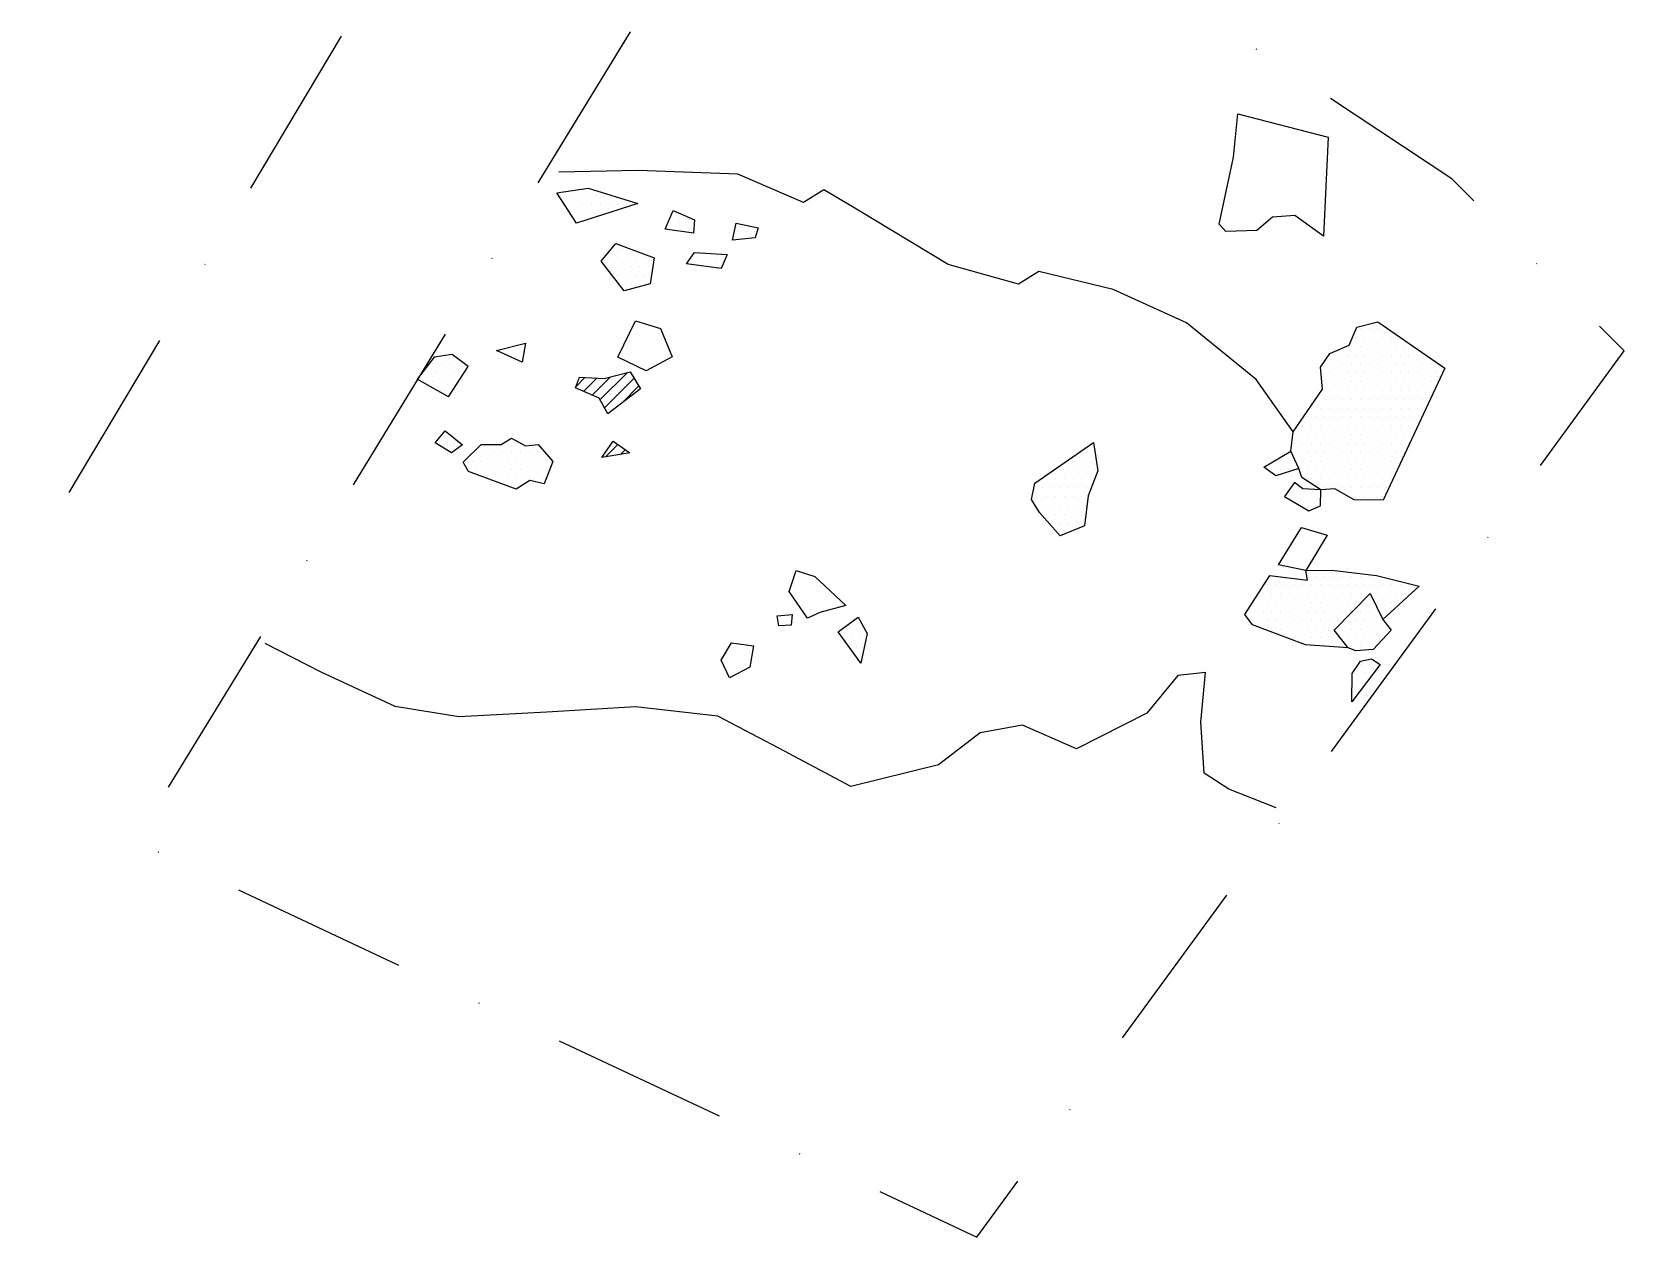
# Model space of a CAD drawing. Header units: metres. Extents: x -339 to -114, y -1901 to -1731.
import ezdxf

# ---------------------------------------------------------------- set-up
doc = ezdxf.new("R2010")
doc.units = ezdxf.units.M
doc.header["$LTSCALE"] = 25
doc.header["$MEASUREMENT"] = 0
doc.linetypes.add('STRICHPUNKTX2', pattern=[2, 1, -0.5, 0, -0.5])
doc.layers.get('0').update_dxf_attribs({"linetype": 'CONTINUOUS'})
for name, color, linetype in [('BEFUND', 1, 'CONTINUOUS'), ('FEUER', 1, 'CONTINUOUS'), ('GRABUNGSGRENZE', 3, 'STRICHPUNKTX2'), ('STEINE', 4, 'CONTINUOUS'), ('STEINESCHRAFF', 4, 'CONTINUOUS')]:
    doc.layers.add(name, color=color, linetype=linetype)

# ---------------------------------------------------------------- blocks, each defined once
blk = doc.blocks.new('*X1')
at = {"color": 0}
for p, q in [((-258.78, -1782.59), (-254.92, -1778.74)), ((-262.2, -1780.72), (-260.91, -1779.42)), ((-261.1, -1781.38), (-259.23, -1779.51)), ((-259.88, -1781.93), (-257.29, -1779.33)), ((-258.14, -1783.72), (-253.95, -1779.53)), ((-255.64, -1782.99), (-253.27, -1780.62)), ((-257.98, -1790.64), (-256.24, -1788.89)), ((-255.85, -1790.27), (-255.19, -1789.61))]:
    blk.add_line(p, q, dxfattribs=at)
blk = doc.blocks.new('*X2')
at = {"color": 0}
for p, q in [((-264.375, -1753.75), (-264.375, -1753.75)), ((-263.125, -1753.75), (-263.125, -1753.75)), ((-261.875, -1753.75), (-261.875, -1753.75)), ((-260.625, -1753.75), (-260.625, -1753.75)), ((-259.375, -1753.75), (-259.375, -1753.75)), ((-258.125, -1753.75), (-258.125, -1753.75)), ((-263.75, -1755), (-263.75, -1755)), ((-262.5, -1755), (-262.5, -1755)), ((-261.875, -1756.25), (-261.875, -1756.25)), ((-261.25, -1755), (-261.25, -1755)), ((-260.625, -1756.25), (-260.625, -1756.25)), ((-260, -1755), (-260, -1755)), ((-259.375, -1756.25), (-259.375, -1756.25)), ((-258.75, -1755), (-258.75, -1755)), ((-258.125, -1756.25), (-258.125, -1756.25)), ((-257.5, -1755), (-257.5, -1755)), ((-256.25, -1755), (-256.25, -1755)), ((-255, -1755), (-255, -1755)), ((-248.125, -1756.25), (-248.125, -1756.25)), ((-248.75, -1757.5), (-248.75, -1757.5)), ((-247.5, -1757.5), (-247.5, -1757.5)), ((-246.875, -1758.75), (-246.875, -1758.75)), ((-246.25, -1757.5), (-246.25, -1757.5)), ((-245.625, -1758.75), (-245.625, -1758.75)), ((-239.375, -1758.75), (-239.375, -1758.75)), ((-238.125, -1758.75), (-238.125, -1758.75)), ((-236.875, -1758.75), (-236.875, -1758.75)), ((-257.5, -1762.5), (-257.5, -1762.5)), ((-256.875, -1761.25), (-256.875, -1761.25)), ((-256.25, -1762.5), (-256.25, -1762.5)), ((-255.625, -1761.25), (-255.625, -1761.25)), ((-255, -1762.5), (-255, -1762.5)), ((-253.75, -1762.5), (-253.75, -1762.5)), ((-252.5, -1762.5), (-252.5, -1762.5)), ((-251.25, -1762.5), (-251.25, -1762.5)), ((-245, -1762.5), (-245, -1762.5)), ((-243.75, -1762.5), (-243.75, -1762.5)), ((-242.5, -1762.5), (-242.5, -1762.5)), ((-241.25, -1762.5), (-241.25, -1762.5)), ((-256.875, -1763.75), (-256.875, -1763.75)), ((-256.25, -1765), (-256.25, -1765)), ((-255.625, -1763.75), (-255.625, -1763.75)), ((-255, -1765), (-255, -1765)), ((-254.375, -1763.75), (-254.375, -1763.75)), ((-253.75, -1765), (-253.75, -1765)), ((-253.125, -1763.75), (-253.125, -1763.75)), ((-252.5, -1765), (-252.5, -1765)), ((-251.875, -1763.75), (-251.875, -1763.75)), ((-243.125, -1763.75), (-243.125, -1763.75)), ((-241.875, -1763.75), (-241.875, -1763.75)), ((-255.625, -1766.25), (-255.625, -1766.25)), ((-254.375, -1766.25), (-254.375, -1766.25)), ((-253.125, -1766.25), (-253.125, -1766.25)), ((-283.125, -1778.75), (-283.125, -1778.75)), ((-282.5, -1777.5), (-282.5, -1777.5)), ((-281.875, -1778.75), (-281.875, -1778.75)), ((-281.25, -1777.5), (-281.25, -1777.5)), ((-280.625, -1778.75), (-280.625, -1778.75)), ((-280, -1777.5), (-280, -1777.5)), ((-279.375, -1778.75), (-279.375, -1778.75)), ((-278.75, -1777.5), (-278.75, -1777.5)), ((-278.125, -1778.75), (-278.125, -1778.75)), ((-283.75, -1780), (-283.75, -1780)), ((-282.5, -1780), (-282.5, -1780)), ((-281.25, -1780), (-281.25, -1780)), ((-280.625, -1781.25), (-280.625, -1781.25)), ((-280, -1780), (-280, -1780)), ((-280, -1787.5), (-280, -1787.5)), ((-281.875, -1788.75), (-281.875, -1788.75)), ((-280.625, -1788.75), (-280.625, -1788.75)), ((-279.375, -1788.75), (-279.375, -1788.75)), ((-276.25, -1790), (-276.25, -1790)), ((-275, -1790), (-275, -1790)), ((-273.75, -1790), (-273.75, -1790)), ((-272.5, -1790), (-272.5, -1790)), ((-271.875, -1788.75), (-271.875, -1788.75)), ((-271.25, -1790), (-271.25, -1790)), ((-270.625, -1788.75), (-270.625, -1788.75)), ((-270, -1790), (-270, -1790)), ((-268.75, -1790), (-268.75, -1790)), ((-267.5, -1790), (-267.5, -1790)), ((-276.875, -1791.25), (-276.875, -1791.25)), ((-276.25, -1792.5), (-276.25, -1792.5)), ((-275.625, -1791.25), (-275.625, -1791.25)), ((-275, -1792.5), (-275, -1792.5)), ((-274.375, -1791.25), (-274.375, -1791.25)), ((-273.75, -1792.5), (-273.75, -1792.5)), ((-273.125, -1791.25), (-273.125, -1791.25)), ((-272.5, -1792.5), (-272.5, -1792.5)), ((-271.875, -1791.25), (-271.875, -1791.25)), ((-271.25, -1792.5), (-271.25, -1792.5)), ((-270.625, -1791.25), (-270.625, -1791.25)), ((-270, -1792.5), (-270, -1792.5)), ((-269.375, -1791.25), (-269.375, -1791.25)), ((-268.75, -1792.5), (-268.75, -1792.5)), ((-268.125, -1791.25), (-268.125, -1791.25)), ((-267.5, -1792.5), (-267.5, -1792.5)), ((-266.875, -1791.25), (-266.875, -1791.25)), ((-266.25, -1792.5), (-266.25, -1792.5)), ((-265.625, -1791.25), (-265.625, -1791.25)), ((-274.375, -1793.75), (-274.375, -1793.75)), ((-273.125, -1793.75), (-273.125, -1793.75)), ((-271.875, -1793.75), (-271.875, -1793.75)), ((-270.625, -1793.75), (-270.625, -1793.75)), ((-269.375, -1793.75), (-269.375, -1793.75)), ((-268.125, -1793.75), (-268.125, -1793.75)), ((-266.875, -1793.75), (-266.875, -1793.75)), ((-223.75, -1815), (-223.75, -1815)), ((-222.5, -1815), (-222.5, -1815)), ((-224.375, -1816.25), (-224.375, -1816.25)), ((-223.125, -1816.25), (-223.125, -1816.25)), ((-221.875, -1816.25), (-221.875, -1816.25)), ((-222.5, -1817.5), (-222.5, -1817.5)), ((-221.875, -1818.75), (-221.875, -1818.75))]:
    blk.add_line(p, q, dxfattribs=at)
blk = doc.blocks.new('*X3')
at = {"color": 0}
for p, q in [((-151.875, -1773.75), (-151.875, -1773.75)), ((-151.25, -1772.5), (-151.25, -1772.5)), ((-150.625, -1773.75), (-150.625, -1773.75)), ((-150, -1772.5), (-150, -1772.5)), ((-149.375, -1773.75), (-149.375, -1773.75)), ((-148.75, -1772.5), (-148.75, -1772.5)), ((-148.125, -1773.75), (-148.125, -1773.75)), ((-147.5, -1772.5), (-147.5, -1772.5)), ((-146.875, -1773.75), (-146.875, -1773.75)), ((-145.625, -1773.75), (-145.625, -1773.75)), ((-155.625, -1776.25), (-155.625, -1776.25)), ((-154.375, -1776.25), (-154.375, -1776.25)), ((-153.125, -1776.25), (-153.125, -1776.25)), ((-152.5, -1775), (-152.5, -1775)), ((-151.875, -1776.25), (-151.875, -1776.25)), ((-151.25, -1775), (-151.25, -1775)), ((-150.625, -1776.25), (-150.625, -1776.25)), ((-150, -1775), (-150, -1775)), ((-149.375, -1776.25), (-149.375, -1776.25)), ((-148.75, -1775), (-148.75, -1775)), ((-148.125, -1776.25), (-148.125, -1776.25)), ((-147.5, -1775), (-147.5, -1775)), ((-146.875, -1776.25), (-146.875, -1776.25)), ((-146.25, -1775), (-146.25, -1775)), ((-145.625, -1776.25), (-145.625, -1776.25)), ((-145, -1775), (-145, -1775)), ((-144.375, -1776.25), (-144.375, -1776.25)), ((-143.125, -1776.25), (-143.125, -1776.25)), ((-156.25, -1777.5), (-156.25, -1777.5)), ((-155.625, -1778.75), (-155.625, -1778.75)), ((-155, -1777.5), (-155, -1777.5)), ((-154.375, -1778.75), (-154.375, -1778.75)), ((-153.75, -1777.5), (-153.75, -1777.5)), ((-153.125, -1778.75), (-153.125, -1778.75)), ((-152.5, -1777.5), (-152.5, -1777.5)), ((-151.875, -1778.75), (-151.875, -1778.75)), ((-151.25, -1777.5), (-151.25, -1777.5)), ((-150.625, -1778.75), (-150.625, -1778.75)), ((-150, -1777.5), (-150, -1777.5)), ((-149.375, -1778.75), (-149.375, -1778.75)), ((-148.75, -1777.5), (-148.75, -1777.5)), ((-148.125, -1778.75), (-148.125, -1778.75)), ((-147.5, -1777.5), (-147.5, -1777.5)), ((-146.875, -1778.75), (-146.875, -1778.75)), ((-146.25, -1777.5), (-146.25, -1777.5)), ((-145.625, -1778.75), (-145.625, -1778.75)), ((-145, -1777.5), (-145, -1777.5)), ((-144.375, -1778.75), (-144.375, -1778.75)), ((-143.75, -1777.5), (-143.75, -1777.5)), ((-143.125, -1778.75), (-143.125, -1778.75)), ((-142.5, -1777.5), (-142.5, -1777.5)), ((-141.875, -1778.75), (-141.875, -1778.75)), ((-141.25, -1777.5), (-141.25, -1777.5)), ((-140.625, -1778.75), (-140.625, -1778.75)), ((-156.25, -1780), (-156.25, -1780)), ((-155.625, -1781.25), (-155.625, -1781.25)), ((-155, -1780), (-155, -1780)), ((-154.375, -1781.25), (-154.375, -1781.25)), ((-153.75, -1780), (-153.75, -1780)), ((-153.125, -1781.25), (-153.125, -1781.25)), ((-152.5, -1780), (-152.5, -1780)), ((-151.875, -1781.25), (-151.875, -1781.25)), ((-151.25, -1780), (-151.25, -1780)), ((-150.625, -1781.25), (-150.625, -1781.25)), ((-150, -1780), (-150, -1780)), ((-149.375, -1781.25), (-149.375, -1781.25)), ((-148.75, -1780), (-148.75, -1780)), ((-148.125, -1781.25), (-148.125, -1781.25)), ((-147.5, -1780), (-147.5, -1780)), ((-146.875, -1781.25), (-146.875, -1781.25)), ((-146.25, -1780), (-146.25, -1780)), ((-145.625, -1781.25), (-145.625, -1781.25)), ((-145, -1780), (-145, -1780)), ((-144.375, -1781.25), (-144.375, -1781.25)), ((-143.75, -1780), (-143.75, -1780)), ((-143.125, -1781.25), (-143.125, -1781.25)), ((-142.5, -1780), (-142.5, -1780)), ((-141.875, -1781.25), (-141.875, -1781.25)), ((-141.25, -1780), (-141.25, -1780)), ((-157.5, -1782.5), (-157.5, -1782.5)), ((-156.25, -1782.5), (-156.25, -1782.5)), ((-155, -1782.5), (-155, -1782.5)), ((-153.75, -1782.5), (-153.75, -1782.5)), ((-152.5, -1782.5), (-152.5, -1782.5)), ((-151.25, -1782.5), (-151.25, -1782.5)), ((-150, -1782.5), (-150, -1782.5)), ((-148.75, -1782.5), (-148.75, -1782.5)), ((-147.5, -1782.5), (-147.5, -1782.5)), ((-146.25, -1782.5), (-146.25, -1782.5)), ((-145, -1782.5), (-145, -1782.5)), ((-143.75, -1782.5), (-143.75, -1782.5)), ((-142.5, -1782.5), (-142.5, -1782.5)), ((-158.75, -1785), (-158.75, -1785)), ((-158.125, -1783.75), (-158.125, -1783.75)), ((-157.5, -1785), (-157.5, -1785)), ((-156.875, -1783.75), (-156.875, -1783.75)), ((-156.25, -1785), (-156.25, -1785)), ((-155.625, -1783.75), (-155.625, -1783.75)), ((-155, -1785), (-155, -1785)), ((-154.375, -1783.75), (-154.375, -1783.75)), ((-153.75, -1785), (-153.75, -1785)), ((-153.125, -1783.75), (-153.125, -1783.75)), ((-152.5, -1785), (-152.5, -1785)), ((-151.875, -1783.75), (-151.875, -1783.75)), ((-151.25, -1785), (-151.25, -1785)), ((-150.625, -1783.75), (-150.625, -1783.75)), ((-150, -1785), (-150, -1785)), ((-149.375, -1783.75), (-149.375, -1783.75)), ((-148.75, -1785), (-148.75, -1785)), ((-148.125, -1783.75), (-148.125, -1783.75)), ((-147.5, -1785), (-147.5, -1785)), ((-146.875, -1783.75), (-146.875, -1783.75)), ((-146.25, -1785), (-146.25, -1785)), ((-145.625, -1783.75), (-145.625, -1783.75)), ((-145, -1785), (-145, -1785)), ((-144.375, -1783.75), (-144.375, -1783.75)), ((-143.75, -1785), (-143.75, -1785)), ((-143.125, -1783.75), (-143.125, -1783.75)), ((-142.5, -1785), (-142.5, -1785)), ((-160, -1787.5), (-160, -1787.5)), ((-159.375, -1786.25), (-159.375, -1786.25)), ((-158.75, -1787.5), (-158.75, -1787.5)), ((-158.125, -1786.25), (-158.125, -1786.25)), ((-157.5, -1787.5), (-157.5, -1787.5)), ((-156.875, -1786.25), (-156.875, -1786.25)), ((-156.25, -1787.5), (-156.25, -1787.5)), ((-155.625, -1786.25), (-155.625, -1786.25)), ((-155, -1787.5), (-155, -1787.5)), ((-154.375, -1786.25), (-154.375, -1786.25)), ((-153.75, -1787.5), (-153.75, -1787.5)), ((-153.125, -1786.25), (-153.125, -1786.25)), ((-152.5, -1787.5), (-152.5, -1787.5)), ((-151.875, -1786.25), (-151.875, -1786.25)), ((-151.25, -1787.5), (-151.25, -1787.5)), ((-150.625, -1786.25), (-150.625, -1786.25)), ((-150, -1787.5), (-150, -1787.5)), ((-149.375, -1786.25), (-149.375, -1786.25)), ((-148.75, -1787.5), (-148.75, -1787.5)), ((-148.125, -1786.25), (-148.125, -1786.25)), ((-147.5, -1787.5), (-147.5, -1787.5)), ((-146.875, -1786.25), (-146.875, -1786.25)), ((-146.25, -1787.5), (-146.25, -1787.5)), ((-145.625, -1786.25), (-145.625, -1786.25)), ((-145, -1787.5), (-145, -1787.5)), ((-144.375, -1786.25), (-144.375, -1786.25)), ((-143.75, -1787.5), (-143.75, -1787.5)), ((-143.125, -1786.25), (-143.125, -1786.25)), ((-190, -1790), (-190, -1790)), ((-161.25, -1790), (-161.25, -1790)), ((-160.625, -1788.75), (-160.625, -1788.75)), ((-160, -1790), (-160, -1790)), ((-159.375, -1788.75), (-159.375, -1788.75)), ((-158.75, -1790), (-158.75, -1790)), ((-158.125, -1788.75), (-158.125, -1788.75)), ((-157.5, -1790), (-157.5, -1790)), ((-156.875, -1788.75), (-156.875, -1788.75)), ((-156.25, -1790), (-156.25, -1790)), ((-155.625, -1788.75), (-155.625, -1788.75)), ((-155, -1790), (-155, -1790)), ((-154.375, -1788.75), (-154.375, -1788.75)), ((-153.75, -1790), (-153.75, -1790)), ((-153.125, -1788.75), (-153.125, -1788.75)), ((-152.5, -1790), (-152.5, -1790)), ((-151.875, -1788.75), (-151.875, -1788.75)), ((-151.25, -1790), (-151.25, -1790)), ((-150.625, -1788.75), (-150.625, -1788.75)), ((-150, -1790), (-150, -1790)), ((-149.375, -1788.75), (-149.375, -1788.75)), ((-148.75, -1790), (-148.75, -1790)), ((-148.125, -1788.75), (-148.125, -1788.75)), ((-147.5, -1790), (-147.5, -1790)), ((-146.875, -1788.75), (-146.875, -1788.75)), ((-146.25, -1790), (-146.25, -1790)), ((-145.625, -1788.75), (-145.625, -1788.75)), ((-145, -1790), (-145, -1790)), ((-144.375, -1788.75), (-144.375, -1788.75)), ((-193.75, -1792.5), (-193.75, -1792.5)), ((-192.5, -1792.5), (-192.5, -1792.5)), ((-191.875, -1791.25), (-191.875, -1791.25)), ((-191.25, -1792.5), (-191.25, -1792.5)), ((-190.625, -1791.25), (-190.625, -1791.25)), ((-190, -1792.5), (-190, -1792.5)), ((-189.375, -1791.25), (-189.375, -1791.25)), ((-188.75, -1792.5), (-188.75, -1792.5)), ((-163.75, -1792.5), (-163.75, -1792.5)), ((-163.125, -1791.25), (-163.125, -1791.25)), ((-162.5, -1792.5), (-162.5, -1792.5)), ((-161.875, -1791.25), (-161.875, -1791.25)), ((-161.25, -1792.5), (-161.25, -1792.5)), ((-160.625, -1791.25), (-160.625, -1791.25)), ((-159.375, -1791.25), (-159.375, -1791.25)), ((-158.75, -1792.5), (-158.75, -1792.5)), ((-158.125, -1791.25), (-158.125, -1791.25)), ((-157.5, -1792.5), (-157.5, -1792.5)), ((-156.875, -1791.25), (-156.875, -1791.25)), ((-156.25, -1792.5), (-156.25, -1792.5)), ((-155.625, -1791.25), (-155.625, -1791.25)), ((-155, -1792.5), (-155, -1792.5)), ((-154.375, -1791.25), (-154.375, -1791.25)), ((-153.75, -1792.5), (-153.75, -1792.5)), ((-153.125, -1791.25), (-153.125, -1791.25)), ((-152.5, -1792.5), (-152.5, -1792.5)), ((-151.875, -1791.25), (-151.875, -1791.25)), ((-151.25, -1792.5), (-151.25, -1792.5)), ((-150.625, -1791.25), (-150.625, -1791.25)), ((-150, -1792.5), (-150, -1792.5)), ((-149.375, -1791.25), (-149.375, -1791.25)), ((-148.75, -1792.5), (-148.75, -1792.5)), ((-148.125, -1791.25), (-148.125, -1791.25)), ((-147.5, -1792.5), (-147.5, -1792.5)), ((-146.875, -1791.25), (-146.875, -1791.25)), ((-146.25, -1792.5), (-146.25, -1792.5)), ((-145.625, -1791.25), (-145.625, -1791.25)), ((-195.625, -1793.75), (-195.625, -1793.75)), ((-194.375, -1793.75), (-194.375, -1793.75)), ((-193.125, -1793.75), (-193.125, -1793.75)), ((-191.875, -1793.75), (-191.875, -1793.75)), ((-190.625, -1793.75), (-190.625, -1793.75)), ((-189.375, -1793.75), (-189.375, -1793.75)), ((-158.125, -1793.75), (-158.125, -1793.75)), ((-156.875, -1793.75), (-156.875, -1793.75)), ((-155.625, -1793.75), (-155.625, -1793.75)), ((-154.375, -1793.75), (-154.375, -1793.75)), ((-153.125, -1793.75), (-153.125, -1793.75)), ((-151.875, -1793.75), (-151.875, -1793.75)), ((-150.625, -1793.75), (-150.625, -1793.75)), ((-149.375, -1793.75), (-149.375, -1793.75)), ((-148.125, -1793.75), (-148.125, -1793.75)), ((-146.875, -1793.75), (-146.875, -1793.75)), ((-196.875, -1796.25), (-196.875, -1796.25)), ((-196.25, -1795), (-196.25, -1795)), ((-195.625, -1796.25), (-195.625, -1796.25)), ((-195, -1795), (-195, -1795)), ((-194.375, -1796.25), (-194.375, -1796.25)), ((-193.75, -1795), (-193.75, -1795)), ((-193.125, -1796.25), (-193.125, -1796.25)), ((-192.5, -1795), (-192.5, -1795)), ((-191.875, -1796.25), (-191.875, -1796.25)), ((-191.25, -1795), (-191.25, -1795)), ((-190.625, -1796.25), (-190.625, -1796.25)), ((-190, -1795), (-190, -1795)), ((-160, -1795), (-160, -1795)), ((-156.25, -1795), (-156.25, -1795)), ((-155, -1795), (-155, -1795)), ((-153.75, -1795), (-153.75, -1795)), ((-152.5, -1795), (-152.5, -1795)), ((-151.875, -1796.25), (-151.875, -1796.25)), ((-151.25, -1795), (-151.25, -1795)), ((-150.625, -1796.25), (-150.625, -1796.25)), ((-150, -1795), (-150, -1795)), ((-149.375, -1796.25), (-149.375, -1796.25)), ((-148.75, -1795), (-148.75, -1795)), ((-148.125, -1796.25), (-148.125, -1796.25)), ((-147.5, -1795), (-147.5, -1795)), ((-196.25, -1797.5), (-196.25, -1797.5)), ((-195.625, -1798.75), (-195.625, -1798.75)), ((-195, -1797.5), (-195, -1797.5)), ((-194.375, -1798.75), (-194.375, -1798.75)), ((-193.75, -1797.5), (-193.75, -1797.5)), ((-193.125, -1798.75), (-193.125, -1798.75)), ((-192.5, -1797.5), (-192.5, -1797.5)), ((-191.875, -1798.75), (-191.875, -1798.75)), ((-191.25, -1797.5), (-191.25, -1797.5)), ((-190.625, -1798.75), (-190.625, -1798.75)), ((-190, -1797.5), (-190, -1797.5)), ((-158.75, -1797.5), (-158.75, -1797.5)), ((-157.5, -1797.5), (-157.5, -1797.5)), ((-195, -1800), (-195, -1800)), ((-193.75, -1800), (-193.75, -1800)), ((-193.125, -1801.25), (-193.125, -1801.25)), ((-192.5, -1800), (-192.5, -1800)), ((-191.25, -1800), (-191.25, -1800)), ((-163.75, -1807.5), (-163.75, -1807.5)), ((-158.75, -1807.5), (-158.75, -1807.5)), ((-157.5, -1807.5), (-157.5, -1807.5)), ((-156.25, -1807.5), (-156.25, -1807.5)), ((-155, -1807.5), (-155, -1807.5)), ((-153.75, -1807.5), (-153.75, -1807.5)), ((-152.5, -1807.5), (-152.5, -1807.5)), ((-151.25, -1807.5), (-151.25, -1807.5)), ((-150, -1807.5), (-150, -1807.5)), ((-148.75, -1807.5), (-148.75, -1807.5)), ((-165, -1810), (-165, -1810)), ((-164.375, -1808.75), (-164.375, -1808.75)), ((-163.75, -1810), (-163.75, -1810)), ((-163.125, -1808.75), (-163.125, -1808.75)), ((-162.5, -1810), (-162.5, -1810)), ((-161.875, -1808.75), (-161.875, -1808.75)), ((-161.25, -1810), (-161.25, -1810)), ((-160.625, -1808.75), (-160.625, -1808.75)), ((-160, -1810), (-160, -1810)), ((-159.375, -1808.75), (-159.375, -1808.75)), ((-158.75, -1810), (-158.75, -1810)), ((-158.125, -1808.75), (-158.125, -1808.75)), ((-157.5, -1810), (-157.5, -1810)), ((-156.875, -1808.75), (-156.875, -1808.75)), ((-156.25, -1810), (-156.25, -1810)), ((-155.625, -1808.75), (-155.625, -1808.75)), ((-155, -1810), (-155, -1810)), ((-154.375, -1808.75), (-154.375, -1808.75)), ((-153.75, -1810), (-153.75, -1810)), ((-153.125, -1808.75), (-153.125, -1808.75)), ((-152.5, -1810), (-152.5, -1810)), ((-151.875, -1808.75), (-151.875, -1808.75)), ((-151.25, -1810), (-151.25, -1810)), ((-150.625, -1808.75), (-150.625, -1808.75)), ((-150, -1810), (-150, -1810)), ((-149.375, -1808.75), (-149.375, -1808.75)), ((-148.75, -1810), (-148.75, -1810)), ((-148.125, -1808.75), (-148.125, -1808.75)), ((-147.5, -1810), (-147.5, -1810)), ((-146.875, -1808.75), (-146.875, -1808.75)), ((-146.25, -1810), (-146.25, -1810)), ((-145.625, -1808.75), (-145.625, -1808.75)), ((-145, -1810), (-145, -1810)), ((-144.375, -1808.75), (-144.375, -1808.75)), ((-166.25, -1812.5), (-166.25, -1812.5)), ((-165.625, -1811.25), (-165.625, -1811.25)), ((-165, -1812.5), (-165, -1812.5)), ((-164.375, -1811.25), (-164.375, -1811.25)), ((-163.75, -1812.5), (-163.75, -1812.5)), ((-163.125, -1811.25), (-163.125, -1811.25)), ((-162.5, -1812.5), (-162.5, -1812.5)), ((-161.875, -1811.25), (-161.875, -1811.25)), ((-161.25, -1812.5), (-161.25, -1812.5)), ((-160.625, -1811.25), (-160.625, -1811.25)), ((-160, -1812.5), (-160, -1812.5)), ((-159.375, -1811.25), (-159.375, -1811.25)), ((-158.75, -1812.5), (-158.75, -1812.5)), ((-158.125, -1811.25), (-158.125, -1811.25)), ((-157.5, -1812.5), (-157.5, -1812.5)), ((-156.875, -1811.25), (-156.875, -1811.25)), ((-156.25, -1812.5), (-156.25, -1812.5)), ((-155.625, -1811.25), (-155.625, -1811.25)), ((-155, -1812.5), (-155, -1812.5)), ((-154.375, -1811.25), (-154.375, -1811.25)), ((-153.75, -1812.5), (-153.75, -1812.5)), ((-153.125, -1811.25), (-153.125, -1811.25)), ((-152.5, -1812.5), (-152.5, -1812.5)), ((-151.875, -1811.25), (-151.875, -1811.25)), ((-151.25, -1812.5), (-151.25, -1812.5)), ((-150.625, -1811.25), (-150.625, -1811.25)), ((-150, -1812.5), (-150, -1812.5)), ((-149.375, -1811.25), (-149.375, -1811.25)), ((-148.75, -1812.5), (-148.75, -1812.5)), ((-148.125, -1811.25), (-148.125, -1811.25)), ((-147.5, -1812.5), (-147.5, -1812.5)), ((-146.875, -1811.25), (-146.875, -1811.25)), ((-145.625, -1811.25), (-145.625, -1811.25)), ((-166.875, -1813.75), (-166.875, -1813.75)), ((-165.625, -1813.75), (-165.625, -1813.75)), ((-164.375, -1813.75), (-164.375, -1813.75)), ((-163.75, -1815), (-163.75, -1815)), ((-163.125, -1813.75), (-163.125, -1813.75)), ((-162.5, -1815), (-162.5, -1815)), ((-161.875, -1813.75), (-161.875, -1813.75)), ((-161.25, -1815), (-161.25, -1815)), ((-160.625, -1813.75), (-160.625, -1813.75)), ((-160, -1815), (-160, -1815)), ((-159.375, -1813.75), (-159.375, -1813.75)), ((-158.75, -1815), (-158.75, -1815)), ((-158.125, -1813.75), (-158.125, -1813.75)), ((-157.5, -1815), (-157.5, -1815)), ((-156.875, -1813.75), (-156.875, -1813.75)), ((-156.25, -1815), (-156.25, -1815)), ((-155.625, -1813.75), (-155.625, -1813.75)), ((-155, -1815), (-155, -1815)), ((-154.375, -1813.75), (-154.375, -1813.75)), ((-153.75, -1815), (-153.75, -1815)), ((-153.125, -1813.75), (-153.125, -1813.75)), ((-152.5, -1815), (-152.5, -1815)), ((-151.875, -1813.75), (-151.875, -1813.75)), ((-151.25, -1815), (-151.25, -1815)), ((-150.625, -1813.75), (-150.625, -1813.75)), ((-150, -1815), (-150, -1815)), ((-149.375, -1813.75), (-149.375, -1813.75)), ((-148.75, -1815), (-148.75, -1815)), ((-148.125, -1813.75), (-148.125, -1813.75)), ((-147.5, -1815), (-147.5, -1815)), ((-160.625, -1816.25), (-160.625, -1816.25)), ((-159.375, -1816.25), (-159.375, -1816.25)), ((-158.125, -1816.25), (-158.125, -1816.25)), ((-156.875, -1816.25), (-156.875, -1816.25)), ((-155.625, -1816.25), (-155.625, -1816.25)), ((-154.375, -1816.25), (-154.375, -1816.25)), ((-153.125, -1816.25), (-153.125, -1816.25)), ((-151.875, -1816.25), (-151.875, -1816.25)), ((-150.625, -1816.25), (-150.625, -1816.25)), ((-149.375, -1816.25), (-149.375, -1816.25)), ((-148.125, -1816.25), (-148.125, -1816.25)), ((-155, -1817.5), (-155, -1817.5)), ((-153.75, -1817.5), (-153.75, -1817.5)), ((-152.5, -1817.5), (-152.5, -1817.5)), ((-151.25, -1817.5), (-151.25, -1817.5)), ((-150, -1817.5), (-150, -1817.5)), ((-151.875, -1821.25), (-151.875, -1821.25)), ((-151.25, -1820), (-151.25, -1820)), ((-150.625, -1821.25), (-150.625, -1821.25)), ((-150, -1820), (-150, -1820)), ((-148.75, -1820), (-148.75, -1820)), ((-151.875, -1823.75), (-151.875, -1823.75)), ((-151.25, -1822.5), (-151.25, -1822.5))]:
    blk.add_line(p, q, dxfattribs=at)

msp = doc.modelspace()

# ---------------------------------------------------------------- linework, layer by layer
at = {"layer": 'BEFUND'}
for points in [[(-160.74, -1787.11), (-166, -1779.69), (-175.83, -1771.67), (-186.2, -1766.96), (-196.72, -1764.43), (-199.6, -1766.22), (-209.56, -1763.43), (-222.73, -1755.49), (-227.11, -1752.88), (-229.99, -1754.67), (-239.29, -1750.66), (-253.4, -1750.17), (-264.61, -1750.39)], [(-163.14, -1840.28), (-169.85, -1837.63), (-173.31, -1835.36), (-173.81, -1828.16), (-173.13, -1821.11), (-177.04, -1821.54), (-181.42, -1826.89), (-191.39, -1831.91), (-199.01, -1828.6), (-204.99, -1829.65), (-210.9, -1834.2), (-223.31, -1837.25), (-233.49, -1831.83), (-242.13, -1827.31), (-253.75, -1826), (-266.28, -1826.73), (-278.75, -1827.41), (-287.74, -1825.93), (-298.21, -1821.07), (-306.15, -1817.05)]]:
    msp.add_lwpolyline(points, dxfattribs=at)
at = {"layer": 'GRABUNGSGRENZE'}
msp.add_lwpolyline([(-295.39, -1731.18), (-339.13, -1804.45)], dxfattribs=at)
at = {"layer": 'GRABUNGSGRENZE', "flags": 128}
msp.add_lwpolyline([(-254.52, -1730.55), (-324.51, -1845), (-205.48, -1900.97), (-113.93, -1775.65), (-138.31, -1751.34), (-169.25, -1730.81)], dxfattribs=at)
at = {"layer": 'STEINE'}
for points in [[(-155.79, -1745.45), (-156.47, -1759.45), (-160.49, -1756.53), (-163.69, -1756.75), (-165.86, -1758.64), (-170.27, -1758.76), (-171.19, -1757.75), (-169.16, -1748.26), (-168.59, -1742.12), (-155.79, -1745.45)], [(-262.08, -1757.58), (-264.89, -1753.33), (-260.43, -1752.65), (-253.42, -1754.84), (-262.08, -1757.58)], [(-249.55, -1758.47), (-248.45, -1755.83), (-245.4, -1757.13), (-245.54, -1759.01), (-249.55, -1758.47)], [(-240.06, -1759.99), (-239.51, -1757.61), (-236.41, -1758.25), (-236.81, -1759.67), (-240.06, -1759.99)], [(-258.6, -1762.98), (-256.54, -1760.49), (-251.1, -1762.49), (-251.69, -1766.19), (-255.34, -1767.18), (-258.6, -1762.98)], [(-246.53, -1763.33), (-245.42, -1761.75), (-240.81, -1762.03)], [(-240.81, -1762.03), (-241.66, -1764.01), (-246.53, -1763.33)], [(-256.25, -1776.56), (-253.74, -1771.43), (-250.24, -1772.48), (-248.59, -1776.52), (-252.23, -1778.47), (-256.25, -1776.56)], [(-148.01, -1796.78), (-152.11, -1796.7), (-154.86, -1795.15), (-156.84, -1795.31), (-159.54, -1793.55), (-159.95, -1792.28), (-161.08, -1789.85), (-160.74, -1787.11), (-156.61, -1781.06), (-156.88, -1777.96), (-155.57, -1776.03), (-152.84, -1774.85), (-151.74, -1772.31), (-148.75, -1771.53), (-139.28, -1778.12), (-148.01, -1796.78)], [(-273.4, -1775.59), (-269.3, -1774.55), (-269.79, -1777.25), (-273.4, -1775.59)], [(-280.21, -1782.17), (-277.44, -1777.89), (-279.68, -1776.18), (-282.22, -1776.55), (-284.64, -1779.66)], [(-262.26, -1780.86), (-261.66, -1779.38), (-258.21, -1779.57), (-254.51, -1778.64), (-253.03, -1781.01), (-257.68, -1784.54), (-258.91, -1782.36), (-262.26, -1780.86)], [(-280.21, -1782.17), (-284.64, -1779.66)], [(-282.1, -1788.67), (-280.69, -1786.94), (-278.2, -1788.96), (-279.76, -1790.08), (-282.1, -1788.67)], [(-278.13, -1791.39), (-275.56, -1788.89), (-272.77, -1788.88), (-271.3, -1788.01), (-269.32, -1789.06), (-267.54, -1788.9), (-265.45, -1791.32), (-266.65, -1794.47), (-268.68, -1793.98), (-270.61, -1795.2), (-277.36, -1792.7), (-278.13, -1791.39)], [(-258.51, -1790.73), (-256.9, -1788.44), (-254.55, -1790.05), (-258.51, -1790.73)], [(-193.68, -1801.79), (-196.64, -1798.51), (-197.76, -1796.69), (-197.27, -1794.36), (-188.98, -1788.63), (-188.35, -1792.64), (-189.75, -1796.14), (-190.24, -1800.41), (-193.68, -1801.79)], [(-159.95, -1792.28), (-163.19, -1793.31), (-164.87, -1792.11), (-161.08, -1789.85)], [(-156.84, -1795.31), (-159.38, -1795.17), (-160.55, -1794.26), (-161.96, -1796.25), (-158.55, -1798.26), (-156.88, -1797.59), (-156.84, -1795.31)], [(-158.96, -1806.73), (-162.82, -1805.89), (-159.55, -1800.65), (-155.94, -1801.7), (-158.96, -1806.73)], [(-224.01, -1811.64), (-227.7, -1812.63), (-229.42, -1813.45), (-232.03, -1809.66), (-231.03, -1806.71), (-228.39, -1807.56), (-224.01, -1811.64)], [(-152.97, -1817.66), (-159, -1817.23), (-166.48, -1814.38), (-167.6, -1812.92), (-164.03, -1807.42), (-158.7, -1808.1), (-158.96, -1806.73), (-155.26, -1806.66), (-148.96, -1807.44), (-142.92, -1808.93), (-148.07, -1813.62)], [(-149.41, -1817.89), (-151.9, -1818.06), (-152.97, -1817.66), (-154.96, -1815.13), (-149.86, -1809.98), (-148.07, -1813.62), (-146.89, -1815.14), (-149.41, -1817.89)], [(-233.48, -1814.53), (-233.74, -1813.12), (-231.61, -1812.95), (-231.75, -1814.42), (-233.48, -1814.53)], [(-225.1, -1815.4), (-222.27, -1813.31), (-220.99, -1815.63), (-221.88, -1819.8), (-225.1, -1815.4)], [(-237.6, -1820.39), (-240.44, -1821.88), (-241.62, -1819.4), (-240.16, -1816.95), (-237.06, -1817.34), (-237.6, -1820.39)], [(-152.47, -1825.26), (-152.39, -1821.25), (-151.23, -1819.52), (-149.66, -1819.21), (-148.44, -1820.02), (-152.47, -1825.26)]]:
    msp.add_lwpolyline(points, dxfattribs=at)

# ---------------------------------------------------------------- block references
at = {"layer": 'FEUER'}
msp.add_blockref('*X1', (0, 0), dxfattribs=at)
at = {"layer": 'STEINESCHRAFF'}
for name in ['*X2', '*X3']:
    msp.add_blockref(name, (0, 0), dxfattribs=at)

doc.saveas('drawing.dxf')
